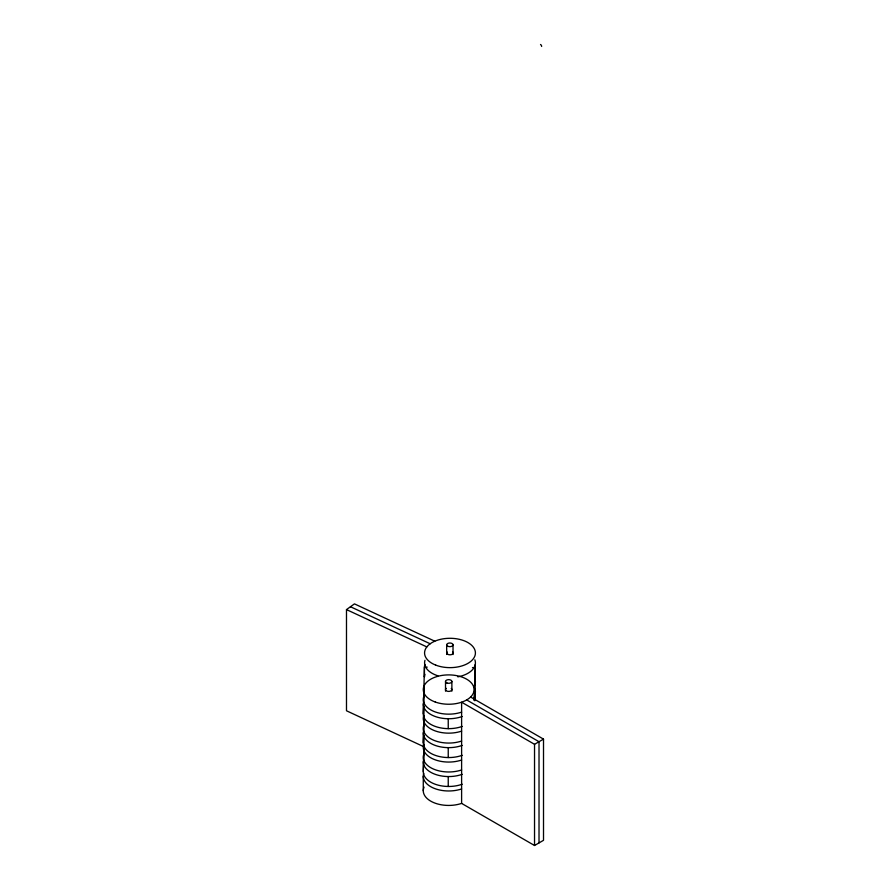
<?xml version="1.0" encoding="UTF-8"?>
<svg xmlns="http://www.w3.org/2000/svg" width="890" height="890" viewBox="0 0 890 890"><rect width="100%" height="100%" fill="white"/><g stroke="black" fill="none" stroke-linecap="round" stroke-linejoin="round"><path stroke-width="1.33" d="M462.222 726.407A25.421 14.674 0 0 1 436.2 726.752A25.421 14.674 0 0 1 423.284 713.713L424.43 667.111A25.421 14.674 0 0 1 424.942 664.441M423.284 713.713L424.085 687.892M462.222 755.31A25.421 14.674 0 0 1 436.2 755.666A25.421 14.674 0 0 1 423.284 742.627L424.085 706.894M423.284 742.627L424.085 716.806M462.222 784.223A25.421 14.674 0 0 1 436.2 784.58A25.421 14.674 0 0 1 423.284 771.53L424.085 735.808M423.284 771.53L424.085 745.72M474.248 700.252L475.26 667.645A25.421 14.674 0 0 0 474.926 664.964M474.537 700.653L475.26 667.645L472.479 667.611M475.138 700.63L475.26 696.547A25.421 14.674 0 0 0 474.926 693.877M424.319 746.944L346.488 710.776L346.488 609.594L354.454 603.876L434.798 641.201M423.807 696.47A25.421 14.674 0 0 0 433.875 711.41A25.421 14.674 0 0 0 461.61 712.122L461.61 702.21L534.534 744.307L543.512 739.123L543.512 840.316L534.534 845.5L461.61 803.403A25.421 14.674 0 0 1 433.43 802.491A25.421 14.674 0 0 1 424.063 787.116M427.211 667.144L424.43 667.111L424.43 677.023A25.421 14.674 0 0 1 424.942 674.353M350.471 606.735L430.182 643.77M346.488 609.594L426.833 646.919M470.588 697.015L543.512 739.123M466.672 699.941L539.017 741.715L539.017 842.908M461.61 712.122L461.61 741.036A25.421 14.674 0 0 1 433.875 740.313A25.421 14.674 0 0 1 423.807 725.383M461.61 741.036L461.61 769.95A25.421 14.674 0 0 1 433.875 769.227A25.421 14.674 0 0 1 423.807 754.297M461.61 769.95L461.61 803.403M534.534 744.307L534.534 845.5M475.26 696.547L475.26 700.274M453.021 644.861A3.182 1.836 0 0 1 448.204 646.396A3.182 1.836 0 0 1 448.304 643.225A3.182 1.836 0 0 1 453.021 644.861L453.021 654.528M451.875 681.473L451.875 691.141M448.237 718.742L448.237 728.654M448.237 747.644L448.237 757.557M448.237 776.558L448.237 786.471M446.669 644.794L446.669 654.462M445.512 681.473L445.512 691.141M423.273 776.303L423.273 790.754M451.241 688.471A3.182 1.836 0 0 1 450.774 690.952A3.182 1.836 0 0 1 446.446 690.863A3.182 1.836 0 0 1 446.291 688.359M473.858 697.415A25.421 14.674 0 0 1 474.103 699.929M461.61 731.124A25.421 14.674 0 0 1 433.875 730.401A25.421 14.674 0 0 1 423.807 715.471M461.61 760.027A25.421 14.674 0 0 1 433.875 759.315A25.421 14.674 0 0 1 423.807 744.385M461.61 788.941A25.421 14.674 0 0 1 433.875 788.229A25.421 14.674 0 0 1 423.807 773.288M462.222 774.311A25.421 14.674 0 0 1 436.2 774.667A25.421 14.674 0 0 1 423.284 761.618M462.222 745.397A25.421 14.674 0 0 1 436.2 745.753A25.421 14.674 0 0 1 423.284 732.704M474.926 674.876A25.421 14.674 0 0 1 475.26 677.557M462.222 716.495A25.421 14.674 0 0 1 436.2 716.839A25.421 14.674 0 0 1 423.284 703.801M452.598 651.925A3.182 1.836 0 0 1 452.153 654.306A3.182 1.836 0 0 1 448.004 654.395A3.182 1.836 0 0 1 447.258 652.036M474.848 659.802A25.421 14.674 0 0 1 457.849 676.845M437.925 675.799A25.421 14.674 0 0 1 424.975 660.28M474.848 678.803A25.421 14.674 0 0 1 474.27 686.223M474.17 687.258A25.421 14.674 0 0 1 474.27 696.136M540.519 44.5A1.591 0.912 60 0 1 541.643 46.447M435.255 702.021A25.421 14.674 0 0 0 474.103 690.05A25.421 14.674 0 0 0 436.723 676.623A25.421 14.674 0 0 0 435.255 702.021M446.914 682.986A3.182 1.836 0 0 0 451.864 681.606A3.182 1.836 0 0 0 447.303 679.815A3.182 1.836 0 0 0 446.914 682.986M435.744 665.119A25.421 14.674 0 0 0 475.349 654.017A25.421 14.674 0 0 0 438.881 639.765A25.421 14.674 0 0 0 435.744 665.119"/></g></svg>
